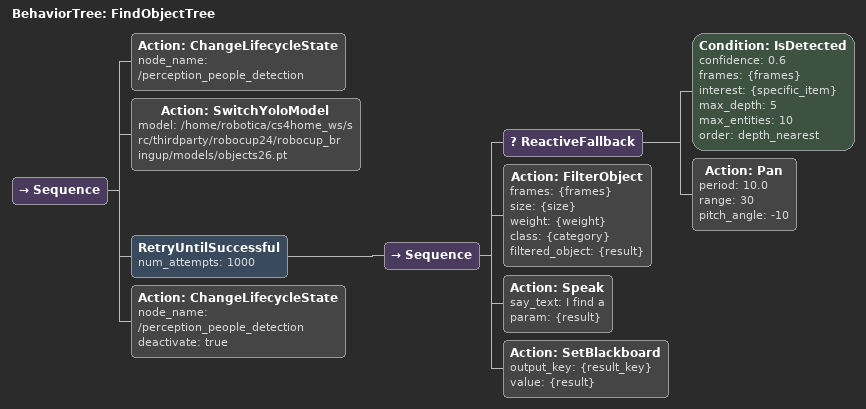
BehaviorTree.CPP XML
<?xml version="1.0"?>
<root main_tree_to_execute="FindObjectTree">
    <BehaviorTree ID="FindObjectTree">
        <Sequence>
            <Action ID="ChangeLifecycleState" node_name="/perception_people_detection" />
            <Action ID="SwitchYoloModel" model="/home/robotica/cs4home_ws/src/thirdparty/robocup24/robocup_bringup/models/objects26.pt"/>
            <RetryUntilSuccessful num_attempts="1000">
                <Sequence>
                    <ReactiveFallback>
                        <Condition ID="IsDetected" confidence="0.6" frames="{frames}" interest="{specific_item}" max_depth="5" max_entities="10" order="depth_nearest"/>
                        <Action ID="Pan" period="10.0" range="30" pitch_angle="-10"/>
                    </ReactiveFallback>
                    <Action ID="FilterObject" frames="{frames}" size="{size}" weight="{weight}" class="{category}" filtered_object="{result}"/>
                    <Action ID="Speak" say_text="I find a " param="{result}"/>
                    <Action ID="SetBlackboard" output_key="{result_key}" value="{result}"/>
                </Sequence>
            </RetryUntilSuccessful>
            <Action ID="ChangeLifecycleState" node_name="/perception_people_detection" deactivate="true"/>
        </Sequence>
    </BehaviorTree>
</root>
